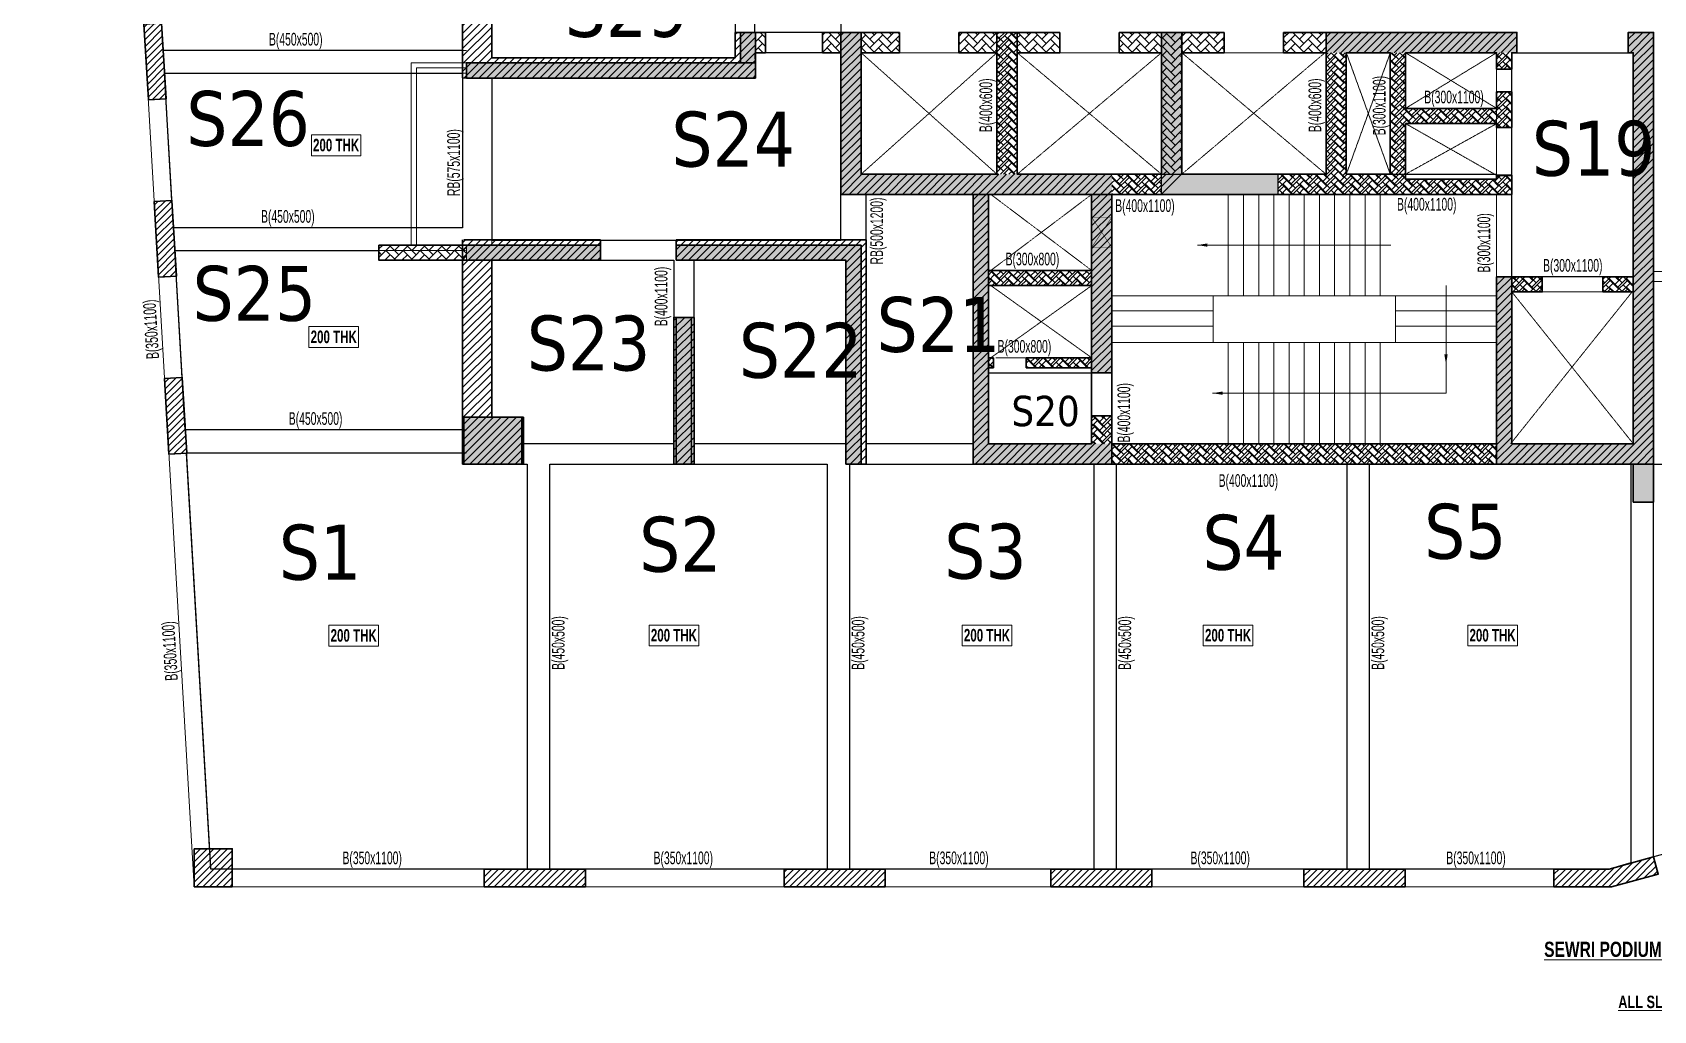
# Model space of a CAD drawing. Header units: millimetres. Extents: x 12 to 66676, y 38 to 58670.
# Drawn here: x 152 to 32175, y 312 to 19631 of the extents above; entities that cross this region are included whole.
import ezdxf

# ---------------------------------------------------------------- set-up
doc = ezdxf.new("R2010")
doc.units = ezdxf.units.MM
doc.linetypes.add('HIDDEN', pattern=[0.375, 0.25, -0.125])
for name, color, linetype, lineweight in [('A-ANNO-DIMS', 8, 'Continuous', 15), ('A-DETL-MISC', 35, 'Continuous', 15), ('A-FLOR-IDEN', 11, 'Continuous', 9), ('A-HIDD-ABVE', 8, 'HIDDEN', 20), ('G-ANNO-TEXT', 231, 'Continuous', 9), ('S-BEAM', 7, 'Continuous', 18), ('S-BEAM-IDEN', 2, 'Continuous', 9), ('S-COL HATCH', 9, 'Continuous', 0), ('S-COLS', 5, 'Continuous', 35), ('S-WALL', 4, 'Continuous', 18)]:
    doc.layers.add(name, color=color, linetype=linetype, lineweight=lineweight)
doc.layers.add('changes', color=7, linetype='Continuous')
doc.layers.add('S-CUTOUT', color=1, linetype='Continuous')
doc.styles.add('Dim.s & Anno.(Misc.)', font='ARIALN.TTF')
doc.styles.add('Swis721 LtCn BT', font='swisscl.ttf', dxfattribs={"width": 0.9, "height": 233.355162})
doc.styles.add('Swis721 LtCn BT_2', font='swisscl.ttf', dxfattribs={"height": 244.992296})
doc.styles.add('Swis721 LtCn BT_B', font='', dxfattribs={"width": 0.9, "height": 246.918336})
doc.styles.get('Swis721 LtCn BT_B').set_extended_font_data('Swis721 LtCn BT', bold=True)
doc.dimstyles.new('A-GFC-100', dxfattribs={"dimscale": 100, "dimtxt": 1.75, "dimasz": 1.5, "dimexe": 1.5, "dimexo": 0, "dimgap": 1, "dimtad": 1, "dimdsep": 46, "dimtxsty": 'Dim.s & Anno.(Misc.)', "dimblk": 'ARCHTICK', "dimcen": 0, "dimdle": 1.5, "dimclrd": 256, "dimclre": 8, "dimclrt": 6, "dimazin": 2, "dimtfac": 1, "dimtix": 1, "dimtmove": 2, "dimatfit": 3, "dimfxl": 1, "dimtolj": 1, "dimlwd": -1, "dimlwe": 9, "dimarcsym": 0})
pattern_1 = [(45, (-31699446.87, 20890861.25), (-75.1300955, 75.1300955), [])]
pattern_2 = [(45, (-31794446.86, 20734809.75), (0, 169.7056275), [360, -120]), (135, (-31794362, 20734894.6), (1e-14, 169.7056275), [360, -120])]
pattern_3 = [(45, (-31802317.5, 20729084.55), (0, 169.7056275), [360, -120]), (135, (-31802232.65, 20729169.4), (1e-14, 169.7056275), [360, -120])]
pattern_4 = [(45, (-31618808, 20746156.34), (0, 169.7056275), [360, -120]), (135, (-31618723.15, 20746241.2), (1e-14, 169.7056275), [360, -120])]
pattern_5 = [(45, (-31682274.25, 21473233.52), (-75.1300955, 75.1300955), [])]
pattern_6 = [(45, (-31235527.81, 20855355.09), (-66.29126074, 66.29126074), [])]
pattern_7 = [(45, (-31363013.31, 20884024.09), (-66.29126074, 66.29126074), [])]

# ---------------------------------------------------------------- blocks, each defined once
blk = doc.blocks.new('A$Cd226b1b4')
at = {"layer": 'S-COL HATCH', "transparency": 33554687}
h = blk.add_hatch(dxfattribs=at)
h.set_pattern_fill('ANSI31', color=256, scale=850)
h.set_pattern_definition(pattern_1)
h.paths.add_polyline_path([(5785, 7625), (5785, 8525), (5385, 8525), (5385, 8025), (575, 8025), (575, 19125), (0, 19129), (0, 7625)])
h = blk.add_hatch(dxfattribs=at)
h.set_pattern_fill('ANSI31', color=256, scale=850)
h.set_pattern_definition(pattern_1)
h.paths.add_polyline_path([(12825, 5325), (12825, 5725), (7871, 5725), (7871, 8525), (7471, 8525), (7471, 5325)])
at = {"layer": 'S-COL HATCH'}
h = blk.add_hatch(dxfattribs=at)
h.set_pattern_fill('AR-HBONE', color=256, scale=30)
h.set_pattern_definition(pattern_2)
h.paths.add_polyline_path([(10555, 5725), (10955, 5725), (10955, 8525), (10555, 8525)])
h = blk.add_hatch(dxfattribs=at)
h.set_pattern_fill('AR-HBONE', color=256, scale=30)
h.set_pattern_definition(pattern_2)
h.paths.add_polyline_path([(13805, 8525), (14205, 8525), (14205, 5725), (13805, 5725)])
at = {"layer": 'S-COL HATCH', "transparency": 33554687}
h = blk.add_hatch(dxfattribs=at)
h.set_pattern_fill('ANSI31', color=256, scale=850)
h.set_pattern_definition(pattern_1)
h.paths.add_polyline_path([(17055, 8525), (20825, 8525), (20825, 8125), (17055, 8125)])
h = blk.add_hatch(dxfattribs=at)
h.set_pattern_fill('ANSI31', color=256, scale=850)
h.set_pattern_definition(pattern_1)
h.paths.add_polyline_path([(20725, 3700), (20425, 3700), (20425, 400), (20425, 0), (23125, 0), (23525, 0), (23525, 400), (23525, 400), (23525, 8525), (23025, 8525), (23025, 8125), (23125, 8125), (23125, 400), (23125, 400), (20725, 400), (20725, 400)])
at = {"layer": 'S-COL HATCH'}
h = blk.add_hatch(dxfattribs=at)
h.set_pattern_fill('AR-HBONE', color=256, scale=30)
h.set_pattern_definition(pattern_2)
h.paths.add_polyline_path([(18325, 8125), (18625, 8125), (18625, 7025), (20425, 7025), (20425, 7350), (20725, 7350), (20725, 6648), (20425, 6648), (20425, 6725), (18625, 6725), (18625, 5625), (20425, 5625), (20425, 5703), (20725, 5703), (20725, 5325), (16105, 5325), (16105, 5725), (18325, 5725)])
h = blk.add_hatch(dxfattribs=at)
h.set_pattern_fill('AR-HBONE', color=256, scale=30)
h.set_pattern_definition(pattern_2)
h.paths.add_polyline_path([(17055, 5725), (17455, 5725), (17455, 8125), (17055, 8125)])
h = blk.add_hatch(dxfattribs=at)
h.set_pattern_fill('AR-HBONE', color=256, scale=30)
h.set_pattern_definition(pattern_2)
h.paths.add_polyline_path([(20425, 8125), (20725, 8125), (20725, 7800), (20425, 7800)])
h = blk.add_hatch(dxfattribs=at)
h.set_pattern_fill('AR-HBONE', color=256, scale=30)
h.set_pattern_definition(pattern_2)
h.paths.add_polyline_path([(13805, 5725), (12825, 5725), (12825, 5325), (13805, 5325)])
at = {"layer": 'S-COL HATCH', "transparency": 33554687}
h = blk.add_hatch(dxfattribs=at)
h.set_pattern_fill('ANSI31', color=256, scale=850)
h.set_pattern_definition(pattern_1)
edge = h.paths.add_edge_path()
edge.add_line((13805, 5325), (13805, 5725))
edge.add_line((13805, 5725), (14205, 5725))
h = blk.add_hatch(dxfattribs=at)
h.set_pattern_fill('ANSI31', color=256, scale=850)
h.set_pattern_definition(pattern_1)
h.paths.add_polyline_path([(10385, 5325), (10085, 5325), (10085, 0), (10385, 0), (12825, 0), (12825, 400), (10385, 400), (10385, 2100), (10385, 2100), (10385, 2100)])
h = blk.add_hatch(dxfattribs=at)
h.set_pattern_fill('ANSI31', color=256, scale=850)
h.set_pattern_definition(pattern_1)
h.paths.add_polyline_path([(12825, 5325), (12425, 5325), (12425, 5325), (12425, 3825), (12425, 3825), (12425, 3525), (12425, 1800), (12825, 1800)])
at = {"layer": 'S-COL HATCH'}
h = blk.add_hatch(dxfattribs=at)
h.set_pattern_fill('AR-HBONE', color=256, scale=30)
h.set_pattern_definition(pattern_2)
h.paths.add_polyline_path([(12425, 3825), (10385, 3825), (10385, 3525), (12425, 3525)])
h = blk.add_hatch(dxfattribs=at)
h.set_pattern_fill('AR-HBONE', color=256, scale=30)
h.set_pattern_definition([(45, (-31794446.86, 20682880.75), (0, 169.7056275), [360, -120]), (135, (-31794362, 20682965.6), (1e-14, 169.7056275), [360, -120])])
h.paths.add_polyline_path([(21325, 3400), (21325, 3700), (20725, 3700), (20725, 3400)])
h.paths.add_polyline_path([(23125, 3400), (23125, 3700), (22525, 3700), (22525, 3400)])
h = blk.add_hatch(dxfattribs=at)
h.set_pattern_fill('AR-HBONE', color=256, scale=30)
h.set_pattern_definition(pattern_2)
h.paths.add_polyline_path([(10485, 2100), (10385, 2100), (10385, 1900), (10485, 1900)])
h = blk.add_hatch(dxfattribs=at)
h.set_pattern_fill('AR-HBONE', color=256, scale=30)
h.set_pattern_definition(pattern_2)
h.paths.add_polyline_path([(11135, 2100), (11135, 1900), (12425, 1900), (12425, 2100)])
h = blk.add_hatch(dxfattribs=at)
h.set_pattern_fill('AR-HBONE', color=256, scale=30)
h.set_pattern_definition(pattern_2)
h.paths.add_polyline_path([(12825, 950), (12425, 950), (12425, 400), (12825, 400)])
h = blk.add_hatch(dxfattribs=at)
h.set_pattern_fill('AR-HBONE', color=256, scale=30)
h.set_pattern_definition(pattern_2)
h.paths.add_polyline_path([(12825, 400), (20425, 400), (20425, 0), (12825, 0)])
at = {"layer": 'changes', "elevation": 0}
for points in [[(13805, 5325), (13805, 5725), (14205, 5725)], [(16105, 5725), (16105, 5325)]]:
    blk.add_lwpolyline(points, dxfattribs=at)
at = {"layer": 'S-COLS'}
for p, q in [((20425, 3700), (20425, 400)), ((20725, 3700), (20725, 400)), ((12425, 1800), (12825, 1800)), ((12425, 950), (12825, 950)), ((20425, 400), (20425, 0))]:
    blk.add_line(p, q, dxfattribs=at)
at = {"layer": 'S-COLS', "elevation": 0}
for points in [[(0, 7629), (5785, 7625), (5785, 8525), (5385, 8525), (5385, 8025), (575, 8025), (575, 19125), (0, 19129)], [(17455, 5725), (18325, 5725), (18325, 8125), (17455, 8125)], [(12425, 3825), (10385, 3825), (10385, 3525), (12425, 3525)]]:
    blk.add_lwpolyline(points, close=True, dxfattribs=at)
for points in [[(17055, 8525), (20825, 8525), (20825, 8125), (20725, 8125), (20725, 7800), (20425, 7800), (20425, 8125), (19525, 8125), (18625, 8125), (18625, 7025), (20425, 7025), (20425, 7350), (20725, 7350), (20725, 6648), (20425, 6648), (20425, 6725), (18625, 6725), (18625, 5625), (19525, 5625), (20425, 5625), (20425, 5703), (20725, 5703), (20725, 5325), (18625, 5325), (18625, 5325), (7471, 5325), (7471, 8525), (7871, 8525), (7871, 5725), (10555, 5725), (10555, 8525)], [(10555, 8525), (10955, 8525)], [(10955, 8525), (10955, 5725), (13805, 5725), (13805, 8525)], [(13805, 8525), (14205, 8525)], [(14205, 8525), (14205, 5725), (17055, 5725), (17055, 8525)], [(23525, 400), (23525, 8525), (23025, 8525), (23025, 8125), (23125, 8125), (23125, 400), (20725, 400)], [(10085, 5325), (10085, 0), (10385, 0)], [(10385, 400), (10385, 5325)], [(12425, 5325), (12425, 400)], [(12425, 0), (12825, 0), (12825, 5325)], [(20725, 3400), (21325, 3400), (21325, 3700), (20425, 3700)], [(23125, 3400), (22525, 3400), (22525, 3700), (23125, 3700)], [(10485, 2100), (10385, 2100)], [(10485, 1900), (10485, 2100)], [(11135, 2100), (11135, 1900)], [(12425, 2100), (11135, 2100)], [(10385, 1900), (10485, 1900)], [(11135, 1900), (12425, 1900)], [(12425, 400), (10385, 400)], [(20425, 400), (12825, 400), (12825, 0), (23125, 0)], [(23125, 0), (23125, 0), (23525, 0), (23525, 400)], [(10385, 0), (12425, 0)]]:
    blk.add_lwpolyline(points, dxfattribs=at)
blk = doc.blocks.new('A$Cbe320e20')
at = {"layer": 'S-COL HATCH', "transparency": 33554687}
h = blk.add_hatch(color=256, dxfattribs=at)
h.dxf.hatch_style = 1
h.paths.add_polyline_path([(-2086, 2800), (-2385, 2800), (-2385, 2200), (-2086, 2200)])
at = {"layer": 'S-COL HATCH'}
h = blk.add_hatch(dxfattribs=at)
h.set_pattern_fill('AR-HBONE', color=256, scale=30)
h.set_pattern_definition(pattern_4)
h.paths.add_polyline_path([(-1885, 2400), (-1885, 2800), (-2085, 2800), (-2085, 2400)])
h = blk.add_hatch(dxfattribs=at)
h.set_pattern_fill('AR-HBONE', color=256, scale=30)
h.set_pattern_definition(pattern_4)
h.paths.add_polyline_path([(-400, 2400), (-400, 2800), (-765, 2800), (-765, 2400), (-676, 2400)])
at = {"layer": 'S-COL HATCH', "transparency": 33554687}
h = blk.add_hatch(color=256, dxfattribs=at)
h.dxf.hatch_style = 1
h.paths.add_polyline_path([(4954, -400), (4954, 0), (0, 0), (0, 2800), (-400, 2800), (-400, -400)])
at = {"layer": 'S-COL HATCH'}
h = blk.add_hatch(dxfattribs=at)
h.set_pattern_fill('AR-HBONE', color=256, scale=30)
h.set_pattern_definition(pattern_4)
h.paths.add_polyline_path([(758, 2400), (758, 2800), (0, 2800), (0, 2400)])
h = blk.add_hatch(dxfattribs=at)
h.set_pattern_fill('AR-HBONE', color=256, scale=30)
h.set_pattern_definition(pattern_4)
h.paths.add_polyline_path([(2684, 2800), (1928, 2800), (1928, 2400), (2684, 2400)])
h = blk.add_hatch(dxfattribs=at)
h.set_pattern_fill('AR-HBONE', color=256, scale=30)
h.set_pattern_definition(pattern_3)
h.paths.add_polyline_path([(2684, 0), (3084, 0), (3084, 2800), (2684, 2800)])
h = blk.add_hatch(dxfattribs=at)
h.set_pattern_fill('AR-HBONE', color=256, scale=30)
h.set_pattern_definition(pattern_4)
h.paths.add_polyline_path([(3925, 2800), (3084, 2800), (3084, 2400), (3925, 2400)])
h = blk.add_hatch(dxfattribs=at)
h.set_pattern_fill('AR-HBONE', color=256, scale=30)
h.set_pattern_definition(pattern_4)
h.paths.add_polyline_path([(5935, 2400), (5935, 2800), (5095, 2800), (5095, 2400)])
at = {"layer": 'S-COL HATCH', "transparency": 33554687}
h = blk.add_hatch(color=256, dxfattribs=at)
h.dxf.hatch_style = 1
h.paths.add_polyline_path([(5934, 2800), (6334, 2800), (6334, 0), (5934, 0)])
at = {"layer": 'S-COL HATCH'}
h = blk.add_hatch(dxfattribs=at)
h.set_pattern_fill('AR-HBONE', color=256, scale=30)
h.set_pattern_definition(pattern_4)
h.paths.add_polyline_path([(7175, 2400), (7175, 2800), (6335, 2800), (6335, 2400)])
h = blk.add_hatch(dxfattribs=at)
h.set_pattern_fill('AR-HBONE', color=256, scale=30)
h.set_pattern_definition(pattern_4)
h.paths.add_polyline_path([(9185, 2400), (9185, 2800), (8345, 2800), (8345, 2400), (8675, 2400)])
at = {"layer": 'S-COL HATCH', "transparency": 33554687}
h = blk.add_hatch(color=256, dxfattribs=at)
h.dxf.hatch_style = 1
h.paths.add_polyline_path([(9184, 2800), (12954, 2800), (12954, 2400), (9184, 2400)])
h = blk.add_hatch(color=256, dxfattribs=at)
h.dxf.hatch_style = 1
h.paths.add_polyline_path([(12854, -2025), (12554, -2025), (12554, -5325), (12554, -5725), (15254, -5725), (15254, -6475), (15654, -6475), (15654, -5325), (15654, -5325), (15654, 2800), (15154, 2800), (15154, 2400), (15254, 2400), (15254, -5325), (15254, -5325), (12854, -5325), (12854, -5325)])
at = {"layer": 'S-COL HATCH'}
h = blk.add_hatch(dxfattribs=at)
h.set_pattern_fill('AR-HBONE', color=256, scale=30)
h.set_pattern_definition(pattern_3)
h.paths.add_polyline_path([(10454, 2400), (10754, 2400), (10754, 1300), (12554, 1300), (12554, 1625), (12854, 1625), (12854, 922), (12554, 922), (12554, 1000), (10754, 1000), (10754, -100), (12554, -100), (12554, -23), (12854, -23), (12854, -400), (8234, -400), (8234, 0), (10454, 0)])
h = blk.add_hatch(dxfattribs=at)
h.set_pattern_fill('AR-HBONE', color=256, scale=30)
h.set_pattern_definition(pattern_3)
h.paths.add_polyline_path([(9184, 0), (9584, 0), (9584, 2400), (9184, 2400)])
h = blk.add_hatch(dxfattribs=at)
h.set_pattern_fill('AR-HBONE', color=256, scale=30)
h.set_pattern_definition(pattern_3)
h.paths.add_polyline_path([(12554, 2400), (12854, 2400), (12854, 2075), (12554, 2075)])
at = {"layer": 'S-COL HATCH', "transparency": 33554687}
h = blk.add_hatch(color=256, dxfattribs=at)
h.dxf.hatch_style = 1
h.paths.add_polyline_path([(-7796, 2200), (-7796, 1900), (-2086, 1900), (-2086, 2200)])
at = {"layer": 'S-COL HATCH'}
h = blk.add_hatch(dxfattribs=at)
h.set_pattern_fill('AR-HBONE', color=256, scale=30)
h.set_pattern_definition(pattern_3)
h.paths.add_polyline_path([(5934, 0), (4954, 0), (4954, -400), (5934, -400)])
at = {"layer": 'S-COL HATCH', "transparency": 33554687}
h = blk.add_hatch(color=256, dxfattribs=at)
h.dxf.hatch_style = 1
h.paths.add_polyline_path([(5934, 0), (8234, 0), (8234, -400), (5934, -400)])
h = blk.add_hatch(color=256, dxfattribs=at)
h.dxf.hatch_style = 1
h.paths.add_polyline_path([(2514, -400), (2214, -400), (2214, -5725), (2514, -5725), (4954, -5725), (4954, -5325), (2514, -5325), (2514, -3625), (2514, -3625), (2514, -3625)])
h = blk.add_hatch(color=256, dxfattribs=at)
h.dxf.hatch_style = 1
h.paths.add_polyline_path([(4954, -400), (4554, -400), (4554, -400), (4554, -1900), (4554, -1900), (4554, -2200), (4554, -3925), (4954, -3925)])
at = {"layer": 'S-COL HATCH'}
h = blk.add_hatch(dxfattribs=at)
h.set_pattern_fill('AR-HBONE', color=256, scale=30)
h.set_pattern_definition(pattern_3)
h.paths.add_polyline_path([(-7796, -1400), (-9525, -1400), (-9525, -1700), (-7796, -1700)])
at = {"layer": 'S-COL HATCH', "transparency": 33554687}
h = blk.add_hatch(dxfattribs=at)
h.set_pattern_fill('ANSI31', color=256, scale=850)
h.set_pattern_definition(pattern_5)
h.paths.add_polyline_path([(-5150, -1299), (-7296, -1299), (-7296, -1303), (-7871, -1303), (-7871, -4800), (-7296, -4800), (-7296, -1699), (-5150, -1699)])
h = blk.add_hatch(color=256, dxfattribs=at)
h.dxf.hatch_style = 1
h.paths.add_polyline_path([(-5150, -1400), (-7796, -1400), (-7796, -1700), (-5150, -1700)])
h = blk.add_hatch(dxfattribs=at)
h.set_pattern_fill('ANSI31', color=256, scale=850)
h.set_pattern_definition(pattern_5)
h.paths.add_polyline_path([(100, -1299), (-3650, -1299), (-3650, -1699), (-300, -1699), (-300, -5724), (100, -5724)])
h = blk.add_hatch(color=256, dxfattribs=at)
h.dxf.hatch_style = 1
h.paths.add_polyline_path([(0, -1400), (-3650, -1400), (-3650, -1700), (-300, -1700), (-300, -5725), (0, -5725)])
at = {"layer": 'S-COL HATCH'}
h = blk.add_hatch(dxfattribs=at)
h.set_pattern_fill('AR-HBONE', color=256, scale=30)
h.set_pattern_definition(pattern_3)
h.paths.add_polyline_path([(2514, -1900), (2514, -2200), (4554, -2200), (4554, -1900)])
h = blk.add_hatch(dxfattribs=at)
h.set_pattern_fill('AR-HBONE', color=256, scale=30)
h.set_pattern_definition([(45, (-31802317.5, 20677155.55), (0, 169.7056275), [360, -120]), (135, (-31802232.65, 20677240.4), (1e-14, 169.7056275), [360, -120])])
h.paths.add_polyline_path([(13454, -2025), (12854, -2025), (12854, -2325), (13454, -2325)])
h.paths.add_polyline_path([(15254, -2025), (14654, -2025), (14654, -2325), (15254, -2325)])
at = {"layer": 'S-COL HATCH', "transparency": 33554687}
h = blk.add_hatch(dxfattribs=at)
h.set_pattern_fill('ANSI31', color=256, scale=850)
h.set_pattern_definition(pattern_5)
h.paths.add_polyline_path([(-3300, -2827), (-3696, -2827), (-3696, -5724), (-3300, -5724)])
h = blk.add_hatch(color=256, dxfattribs=at)
h.dxf.hatch_style = 1
h.paths.add_polyline_path([(-3350, -2827), (-3650, -2827), (-3650, -5725), (-3350, -5725)])
at = {"layer": 'S-COL HATCH'}
h = blk.add_hatch(dxfattribs=at)
h.set_pattern_fill('AR-HBONE', color=256, scale=30)
h.set_pattern_definition(pattern_3)
h.paths.add_polyline_path([(2614, -3625), (2514, -3625), (2514, -3825), (2614, -3825)])
h = blk.add_hatch(dxfattribs=at)
h.set_pattern_fill('AR-HBONE', color=256, scale=30)
h.set_pattern_definition(pattern_3)
h.paths.add_polyline_path([(3264, -3625), (3264, -3825), (4554, -3825), (4554, -3625)])
at = {"layer": 'S-COL HATCH', "transparency": 33554687}
h = blk.add_hatch(dxfattribs=at)
h.set_pattern_fill('ANSI31', color=256, scale=850)
h.set_pattern_definition(pattern_5)
h.paths.add_polyline_path([(-7871, -4800), (-7871, -5724), (-6671, -5724), (-6671, -4800)])
h = blk.add_hatch(color=256, dxfattribs=at)
h.dxf.hatch_style = 1
h.paths.add_polyline_path([(-6700, -4800), (-7850, -4800), (-7850, -5725), (-6700, -5725)])
at = {"layer": 'S-COL HATCH'}
h = blk.add_hatch(dxfattribs=at)
h.set_pattern_fill('AR-HBONE', color=256, scale=30)
h.set_pattern_definition(pattern_3)
h.paths.add_polyline_path([(4954, -4775), (4554, -4775), (4554, -5325), (4954, -5325)])
h = blk.add_hatch(dxfattribs=at)
h.set_pattern_fill('AR-HBONE', color=256, scale=30)
h.set_pattern_definition(pattern_3)
h.paths.add_polyline_path([(4954, -5325), (12554, -5325), (12554, -5725), (4954, -5725)])
at = {"layer": 'changes'}
blk.add_lwpolyline([(5934, 0), (8234, 0), (8234, -400), (5934, -400)], close=True, dxfattribs=at)
at = {"layer": 'S-COL HATCH', "transparency": 33554687}
blk.add_line((-7796, -1400), (-7796, -1700), dxfattribs=at)
at = {"layer": 'S-COLS'}
for p, q in [((-1885, 2800), (-2086, 2800)), ((-1885, 2400), (-1885, 2800)), ((-765, 2800), (-765, 2400)), ((-765, 2800), (-400, 2800)), ((0, 2800), (758, 2800)), ((758, 2400), (758, 2800)), ((1928, 2800), (1928, 2400)), ((1928, 2800), (2684, 2800)), ((3084, 2800), (3925, 2800)), ((3925, 2400), (3925, 2800)), ((5095, 2800), (5095, 2400)), ((5095, 2800), (7175, 2800)), ((7175, 2400), (7175, 2800)), ((8345, 2800), (8345, 2400)), ((8345, 2800), (9184, 2800)), ((-1885, 2400), (-2086, 2400)), ((-765, 2400), (-400, 2400)), ((758, 2400), (0, 2400)), ((1928, 2400), (2684, 2400)), ((3084, 2400), (3925, 2400)), ((5095, 2400), (5934, 2400)), ((6334, 2400), (7175, 2400)), ((8345, 2400), (9184, 2400)), ((-5150, -1299), (-5150, -1699)), ((-3650, -1299), (-3650, -1699)), ((0, -1400), (-3650, -1400)), ((-3650, -1400), (-3650, -1700)), ((0, -1400), (0, -5725)), ((-3650, -1700), (-300, -1700)), ((-300, -1700), (-300, -5725)), ((12554, -2025), (12554, -5325)), ((12854, -2025), (12854, -5325)), ((4554, -3925), (4954, -3925)), ((4554, -4775), (4954, -4775)), ((12554, -5325), (12554, -5725)), ((-3700, -5724), (-3300, -5724)), ((-300, -5724), (100, -5724)), ((0, -5725), (-300, -5725))]:
    blk.add_line(p, q, dxfattribs=at)
at = {"layer": 'S-COLS', "color": 5}
blk.add_lwpolyline([(-2385, 2800), (-2086, 2800), (-2086, 2200), (-2385, 2200)], close=True, dxfattribs=at)
at = {"layer": 'S-COLS'}
for points in [[(9184, 2800), (12954, 2800), (12954, 2400), (12854, 2400), (12854, 2075), (12554, 2075), (12554, 2400), (11654, 2400), (10754, 2400), (10754, 1300), (12554, 1300), (12554, 1625), (12854, 1625), (12854, 922), (12554, 922), (12554, 1000), (10754, 1000), (10754, -100), (11654, -100), (12554, -100), (12554, -23), (12854, -23), (12854, -400), (10754, -400), (10754, -400), (-400, -400), (-400, 2800), (0, 2800), (0, 0), (2684, 0), (2684, 2800)], [(2684, 2800), (3084, 2800)], [(3084, 2800), (3084, 0), (5934, 0), (5934, 2800)], [(5934, 2800), (6334, 2800)], [(6334, 2800), (6334, 0), (9184, 0), (9184, 2800)], [(15654, -5325), (15654, 2800), (15154, 2800), (15154, 2400), (15254, 2400), (15254, -5325), (12854, -5325)], [(2214, -400), (2214, -5725), (2514, -5725)], [(2514, -5325), (2514, -400)], [(4554, -400), (4554, -5325)], [(4554, -5725), (4954, -5725), (4954, -400)], [(-7871, -1299), (-7871, -4800), (-7296, -4800), (-7296, -1699), (-5150, -1699)], [(-5150, -1299), (-7846, -1299)], [(100, -5724), (100, -1299), (-3650, -1299)], [(-3650, -1699), (-300, -1699), (-300, -5724)], [(12854, -2325), (13454, -2325), (13454, -2025), (12554, -2025)], [(15254, -2325), (14654, -2325), (14654, -2025), (15254, -2025)], [(-3300, -5724), (-3300, -2827), (-3700, -2827), (-3700, -5724)], [(2614, -3625), (2514, -3625)], [(2514, -3825), (2614, -3825)], [(2614, -3825), (2614, -3625)], [(3264, -3625), (3264, -3825)], [(4554, -3625), (3264, -3625)], [(3264, -3825), (4554, -3825)], [(4554, -5325), (2514, -5325)], [(12554, -5325), (4954, -5325), (4954, -5725), (15254, -5725)], [(15254, -5725), (15254, -6475), (15654, -6475), (15654, -5325)], [(2514, -5725), (4554, -5725)]]:
    blk.add_lwpolyline(points, dxfattribs=at)
for points in [[(9584, 0), (10454, 0), (10454, 2400), (9584, 2400)], [(-7796, 1900), (-2086, 1900), (-2086, 2200), (-7796, 2200)], [(4554, -1900), (2514, -1900), (2514, -2200), (4554, -2200)], [(-7850, -5725), (-6700, -5725), (-6700, -4800), (-7850, -4800)]]:
    blk.add_lwpolyline(points, close=True, dxfattribs=at)
at = {"layer": 'S-COLS', "elevation": 0}
for points in [[(-9525, -1400), (-5150, -1400), (-5150, -1700), (-9525, -1700)], [(-3650, -2827), (-3350, -2827), (-3350, -5725), (-3650, -5725)], [(-7871, -5724), (-6671, -5724), (-6671, -4800), (-7871, -4800)]]:
    blk.add_lwpolyline(points, close=True, dxfattribs=at)
at = {"layer": 'S-CUTOUT', "const_width": 10, "elevation": 0}
blk.add_lwpolyline([(4954, -849), (4954, -1449), (4554, -1449), (4554, -849)], close=True, dxfattribs=at)
for points in [[(4954, -849), (4554, -1449)], [(4954, -1449), (4554, -849)]]:
    blk.add_lwpolyline(points, dxfattribs=at)
at = {"layer": 'S-WALL', "color": 7}
for p, q in [((-8885, 2200), (-7795, 2200)), ((-8885, -1400), (-8885, 2200)), ((-7795, 2100), (-8785, 2100)), ((-8785, 2100), (-8785, -1400))]:
    blk.add_line(p, q, dxfattribs=at)
blk = doc.blocks.new('_ARCHTICK')
at = {"color": 0, "linetype": 'ByBlock', "const_width": 0.15}
blk.add_lwpolyline([(-0.5, -0.5), (0.5, 0.5)], dxfattribs=at)
blk = doc.blocks.new('A$Cd8a5d3b5')
at = {"layer": 'S-COL HATCH', "transparency": 33554687}
h = blk.add_hatch(dxfattribs=at)
h.set_pattern_fill('ANSI31', color=256, scale=750)
h.set_pattern_definition(pattern_6)
h.paths.add_polyline_path([(-14166, 2964), (-14079, 1466), (-13730, 1486), (-13817, 2984)])
h = blk.add_hatch(dxfattribs=at)
h.set_pattern_fill('ANSI31', color=256, scale=750)
h.set_pattern_definition(pattern_6)
h.paths.add_polyline_path([(-13962, -536), (-13875, -2034), (-13525, -2014), (-13613, -516)])
h = blk.add_hatch(dxfattribs=at)
h.set_pattern_fill('ANSI31', color=256, scale=750)
h.set_pattern_definition(pattern_6)
h.paths.add_polyline_path([(-13758, -4034), (-13671, -5531), (-13321, -5511), (-13409, -4014)])
h = blk.add_hatch(dxfattribs=at)
h.set_pattern_fill('ANSI31', color=256, scale=750)
h.set_pattern_definition([(45, (-31802314.81, 20884024.09), (-66.29126074, 66.29126074), [])])
h.paths.add_polyline_path([(-12423, -14074), (-12423, -13324), (-13173, -13324), (-13173, -14074)])
h = blk.add_hatch(dxfattribs=at)
h.set_pattern_fill('ANSI31', color=256, scale=750)
h.set_pattern_definition(pattern_7)
h.paths.add_polyline_path([(-5446, -14074), (-5446, -13724), (-7446, -13724), (-7446, -14074)])
h = blk.add_hatch(dxfattribs=at)
h.set_pattern_fill('ANSI31', color=256, scale=750)
h.set_pattern_definition(pattern_7)
h.paths.add_polyline_path([(478, -14074), (478, -13724), (-1522, -13724), (-1522, -14074)])
h = blk.add_hatch(dxfattribs=at)
h.set_pattern_fill('ANSI31', color=256, scale=750)
h.set_pattern_definition(pattern_7)
h.paths.add_polyline_path([(5745, -14074), (5745, -13724), (3745, -13724), (3745, -14074)])
h = blk.add_hatch(dxfattribs=at)
h.set_pattern_fill('ANSI31', color=256, scale=750)
h.set_pattern_definition(pattern_7)
h.paths.add_polyline_path([(10745, -14074), (10745, -13724), (8745, -13724), (8745, -14074)])
h = blk.add_hatch(dxfattribs=at)
h.set_pattern_fill('ANSI31', color=256, scale=750)
h.set_pattern_definition(pattern_7)
h.paths.add_polyline_path([(15747, -13822), (15654, -13485), (14779, -13724), (13686, -13724), (13686, -14074), (14825, -14074)])
at = {"layer": 'S-COLS', "elevation": 0}
for points in [[(-14166, 2964), (-13817, 2984), (-13730, 1486), (-14079, 1466)], [(-13962, -536), (-13613, -516), (-13525, -2014), (-13875, -2034)], [(-13758, -4034), (-13409, -4014), (-13321, -5511), (-13671, -5531)], [(-13173, -13324), (-12423, -13324), (-12423, -14074), (-13173, -14074)], [(-7446, -13724), (-5446, -13724), (-5446, -14074), (-7446, -14074)], [(-1522, -13724), (478, -13724), (478, -14074), (-1522, -14074)], [(3745, -13724), (5745, -13724), (5745, -14074), (3745, -14074)], [(8745, -13724), (10745, -13724), (10745, -14074), (8745, -14074)]]:
    blk.add_lwpolyline(points, close=True, dxfattribs=at)
blk.add_lwpolyline([(13686, -13724), (14779, -13724), (15654, -13485), (15747, -13822), (14825, -14074), (13686, -14074), (13686, -13724)], dxfattribs=at)
blk = doc.blocks.new('A$C40398dd4')
at = {"layer": 'A-ANNO-DIMS', "ltscale": 500, "elevation": 0}
blk.add_lwpolyline([(5810, 1000), (6600, 1000), (6600, 1565)], dxfattribs=at)
at = {"layer": 'A-DETL-MISC'}
for p, q in [((2300, 4925), (2300, 2925)), ((2600, 4925), (2600, 2925)), ((2900, 4925), (2900, 2925)), ((3200, 4925), (3200, 2925)), ((3500, 4925), (3500, 2925)), ((3800, 4925), (3800, 2925)), ((4100, 4925), (4100, 2925)), ((4400, 4925), (4400, 2925)), ((4700, 4925), (4700, 2925)), ((5000, 4925), (5000, 2925)), ((5300, 4925), (5300, 2925)), ((2300, 0), (2300, 2000)), ((2600, 0), (2600, 2000)), ((2900, 0), (2900, 2000)), ((3200, 0), (3200, 2000)), ((3500, 0), (3500, 2000)), ((3800, 0), (3800, 2000)), ((4100, 0), (4100, 2000)), ((4400, 0), (4400, 2000)), ((4700, 0), (4700, 2000)), ((5000, 0), (5000, 2000)), ((5300, 0), (5300, 2000))]:
    blk.add_line(p, q, dxfattribs=at)
for points in [[(2000, 2925), (0, 2925)], [(5600, 2925), (7600, 2925)], [(2000, 2625), (0, 2625)], [(5600, 2625), (7600, 2625)], [(2000, 2325), (0, 2325)], [(5600, 2325), (7600, 2325)]]:
    blk.add_lwpolyline(points, dxfattribs=at)
blk.add_lwpolyline([(5600, 2925), (5600, 2000), (2000, 2000), (2000, 2925)], close=True, dxfattribs=at)
at = {"layer": 'A-DETL-MISC', "elevation": 0}
for points in [[(2000, 2000), (0, 2000)], [(5600, 2000), (7600, 2000)]]:
    blk.add_lwpolyline(points, dxfattribs=at)
at = {"layer": 'A-ANNO-DIMS', "ltscale": 500}
for points in [[(1688, 3925), (5510, 3925)], [(6600, 1565), (6600, 3126)], [(1988, 1000), (5810, 1000)]]:
    blk.add_leader(points, dimstyle='A-GFC-100', override={"dimasz": 2, "dimtad": 0, "dimfxl": 0.18, "dimarcsym": 1}, dxfattribs=at)

msp = doc.modelspace()

# ---------------------------------------------------------------- linework, layer by layer
at = {"layer": 'A-FLOR-IDEN', "color": 8, "elevation": 0, "flags": 128}
for points in [[(6640, 17608), (6640, 17196), (5662, 17196), (5662, 17608)], [(6593, 13820), (6593, 13408), (5615, 13408), (5615, 13820)], [(6986, 7923), (6986, 7511), (6009, 7511), (6009, 7923)], [(13313, 7927), (13313, 7515), (12336, 7515), (12336, 7927)], [(19496, 7927), (19496, 7515), (18519, 7515), (18519, 7927)], [(24259, 7927), (24259, 7515), (23281, 7515), (23281, 7927)], [(29484, 7927), (29484, 7515), (28506, 7515), (28506, 7927)]]:
    msp.add_lwpolyline(points, close=True, dxfattribs=at)
at = {"layer": 'A-HIDD-ABVE', "linetype": 'HIDDEN'}
for p, q in [((16521, 19231, 0), (19205, 16831, 0)), ((16521, 16831, 0), (19205, 19231, 0)), ((19605, 19231, 0), (22455, 16831, 0)), ((19605, 16831, 0), (22455, 19231, 0)), ((22855, 19231, 0), (25705, 16831, 0)), ((22855, 16831, 0), (25685, 19231, 0)), ((26105, 19231, 0), (26975, 16831, 0)), ((26105, 16831, 0), (26975, 19231, 0)), ((27275, 19231, 0), (29075, 18131, 0)), ((27275, 18131, 0), (29075, 19231, 0)), ((27275, 16831, 0), (29075, 17831, 0)), ((27275, 17831, 0), (29075, 16808, 0)), ((19085, 16431, 0), (21075, 14931, 0)), ((19085, 14931, 0), (21075, 16431, 0)), ((19085, 14631, 0), (21075, 13206, 0)), ((19085, 13206, 0), (21075, 14631, 0)), ((31751, 14506, 0), (29351, 11506, 0)), ((29375, 14506, 0), (31775, 11506, 0))]:
    msp.add_line(p, q, dxfattribs=at)
at = {"layer": 'changes'}
msp.add_line((26975, 16831, 0), (29075, 16831, 0), dxfattribs=at)
at = {"layer": 'changes', "color": 1, "elevation": 0}
for points in [[(2557, 22324), (8650, 22324), (8650, 19274), (2735, 19274), (2557, 22324)], [(9225, 18731), (9225, 15531), (16121, 15531), (16121, 19231), (14425, 19231), (14435, 18731), (9225, 18731)], [(2762, 18824), (8650, 18824), (8650, 15774), (2940, 15774), (2908, 16315), (2761, 18824)], [(2966, 15324), (6996, 15324), (6996, 15131), (8650, 15131), (8650, 11781), (3172, 11781), (2966, 15324)]]:
    msp.add_lwpolyline(points, dxfattribs=at)
for points in [[(9225, 21631), (14035, 21631), (14035, 19131), (9225, 19131)], [(14425, 21631), (16121, 21631), (16121, 19631), (14425, 19631)], [(29375, 19231), (31775, 19231), (31775, 14805), (29375, 14805)], [(16621, 16431), (18735, 16431), (18735, 11506), (16621, 11506)], [(12821, 15131), (12821, 11506), (9850, 11506), (9850, 12031), (9225, 12031), (9225, 15131)], [(13221, 15131), (16221, 15131), (16221, 11506), (13221, 11506)], [(19035, 12906), (21075, 12906), (21075, 11506), (19035, 11506)], [(3199, 11320), (8650, 11331), (8650, 11106), (9925, 11106), (9925, 3107), (4098, 3107), (3678, 3107)], [(10375, 11106), (15849, 11106), (15849, 3107), (10375, 3107)], [(16299, 11106), (21116, 11106), (21116, 3107), (16299, 3107)], [(21566, 11105), (26116, 11105), (26116, 3107), (21566, 3107)], [(26566, 11105), (31725, 11106), (31725, 3230), (31299, 3107), (26566, 3107)], [(32175, 11106), (38375, 11106), (38375, 4959), (32175, 3347)]]:
    msp.add_lwpolyline(points, close=True, dxfattribs=at)
at = {"layer": 'S-BEAM'}
for p, q in [((2384, 19274, 0), (2385, 19274, 0)), ((16521, 19231, 0), (19205, 19231, 0)), ((19605, 19231, 0), (22455, 19231, 0)), ((22855, 19231, 0), (25705, 19231, 0)), ((29075, 16809, 0), (29075, 19231, 0)), ((29975, 14506, 0), (31175, 14506, 0)), ((19185, 13206, 0), (19835, 13206, 0)), ((2822, 11781, 0), (2822, 11781, 0)), ((4098, 2757, 0), (9075, 2757, 0)), ((14999, 2757, 0), (11075, 2757, 0)), ((16999, 2757, 0), (20266, 2757, 0)), ((25266, 2757, 0), (22266, 2757, 0)), ((27266, 2757, 0), (30207, 2757, 0))]:
    msp.add_line(p, q, dxfattribs=at)
at = {"layer": 'S-BEAM', "linetype": 'HIDDEN'}
for p, q in [((2735, 19274, 0), (8725, 19274, 0)), ((14425, 19231, 0), (16121, 19231, 0)), ((29375, 16809, 0), (29375, 19231, 0)), ((29475, 19231, 0), (31675, 19231, 0)), ((2762, 18824, 0), (8711, 18824, 0)), ((8650, 15774, 0), (8650, 18731, 0)), ((9225, 15431, 0), (9225, 18731, 0)), ((16121, 15531, 0), (16121, 16431, 0)), ((29075, 14806, 0), (29075, 16431, 0)), ((29375, 14806, 0), (29375, 16431, 0)), ((2940, 15774, 0), (8650, 15774, 0)), ((2966, 15324, 0), (8711, 15324, 0)), ((12821, 14004, 0), (12821, 15131, 0)), ((13221, 14004, 0), (13221, 15131, 0)), ((29975, 14806, 0), (31175, 14806, 0)), ((35275, 14911, 0), (32175, 14911, 0)), ((38375, 14711, 0), (32175, 14711, 0)), ((19085, 12906, 0), (21075, 12906, 0)), ((8725, 11781), (3173, 11781, 0)), ((8725, 11331), (3199, 11331, 0)), ((9925, 11106, 0), (9925, 3107, 0)), ((10375, 11106, 0), (10375, 3107, 0)), ((15849, 11106, 0), (15849, 3107, 0)), ((16299, 11106, 0), (16299, 3107, 0)), ((21116, 11106), (21116, 3107, 0)), ((21566, 11106), (21566, 3106, 0)), ((26116, 11106), (26116, 3107, 0)), ((26566, 11106), (26566, 3106, 0)), ((31725, 11106, 0), (31725, 3230)), ((4098, 3107, 0), (9075, 3107, 0)), ((14999, 3107, 0), (11075, 3107, 0)), ((16999, 3107, 0), (20266, 3107, 0)), ((25266, 3107, 0), (22266, 3107, 0)), ((27266, 3107, 0), (30207, 3107, 0))]:
    msp.add_line(p, q, dxfattribs=at)
at = {"layer": 'S-BEAM', "linetype": 'ByBlock'}
msp.add_line((16621, 15531, 0), (16621, 16431, 0), dxfattribs=at)
at = {"layer": 'S-BEAM', "ltscale": 250000, "elevation": 0}
msp.add_lwpolyline([(14337, 57809, 0.088522), (152, 57532), (3348, 2757)], format="xyb", dxfattribs=at)
at = {"layer": 'S-BEAM', "elevation": 0}
msp.add_lwpolyline([(2557, 22324), (2735, 19274)], dxfattribs=at)
at = {"layer": 'S-BEAM', "linetype": 'HIDDEN', "elevation": 0}
for points in [[(2761, 18824), (2939, 15774)], [(2965, 15324), (3172, 11781)], [(3198, 11331), (3678, 3107)], [(3699, 2757), (3699, 2756)], [(4211, 2756), (4211, 2750)]]:
    msp.add_lwpolyline(points, dxfattribs=at)

# ---------------------------------------------------------------- block references
at = {"layer": 'changes'}
msp.add_blockref('A$Cd226b1b4', (8650, 11106), dxfattribs=at)
at = {"layer": 'S-BEAM-IDEN'}
msp.add_blockref('A$C40398dd4', (21475, 11506, 0), dxfattribs=at)
at = {"layer": 'S-COL HATCH'}
msp.add_blockref('A$Cd8a5d3b5', (16521, 16831, 0), dxfattribs=at)
at = {"layer": 'S-COLS'}
msp.add_blockref('A$Cbe320e20', (16521, 16831, 0), dxfattribs=at)

# ---------------------------------------------------------------- texts
at = {"layer": 'A-FLOR-IDEN', "color": 1, "char_height": 246.9, "width": 1155, "attachment_point": 2, "line_spacing_factor": 0.964267, "style": 'Swis721 LtCn BT_B'}
for insert in [(6151, 17530, 0), (6104, 13742, 0), (6498, 7845, 0), (12824, 7849, 0), (19008, 7849, 0), (23770, 7849, 0), (28995, 7849, 0)]:
    msp.add_mtext('200 THK', dxfattribs=dict(at, insert=insert))
at = {"layer": 'changes', "attachment_point": 1, "style": 'Dim.s & Anno.(Misc.)'}
for s, insert, char_height in [('{\\fTahoma|b0|i0|c0|p34;S29}', (10671, 20629), 1084.7), ('{\\fTahoma|b0|i0|c0|p34;S26}', (3193, 18475), 1084.7), ('{\\fTahoma|b0|i0|c0|p34;S24}', (12775, 18067), 1084.7), ('{\\fTahoma|b0|i0|c0|p34;S19}', (29771, 17886), 1084.7), ('{\\fTahoma|b0|i0|c0|p34;S25}', (3316, 15021), 1084.7), ('{\\fTahoma|b0|i0|c0|p34;S21}', (16829, 14407), 1084.7), ('{\\fTahoma|b0|i0|c0|p34;S23}', (9919, 14039), 1084.7), ('{\\fTahoma|b0|i0|c0|p34;S22}', (14108, 13896), 1084.7), ('{\\fTahoma|b0|i0|c0|p34;S20}', (19490, 12455, 0), 600), ('{\\fTahoma|b0|i0|c0|p34;S5}', (27643, 10321), 1084.7), ('{\\fTahoma|b0|i0|c0|p34;S1}', (5020, 9908), 1084.7), ('{\\fTahoma|b0|i0|c0|p34;S2}', (12137, 10065), 1084.7), ('{\\fTahoma|b0|i0|c0|p34;S3}', (18165, 9928), 1084.7), ('{\\fTahoma|b0|i0|c0|p34;S4}', (23263, 10104), 1084.7)]:
    msp.add_mtext_dynamic_manual_height_columns(s, width=6038.66, gutter_width=5424, heights=[1159], dxfattribs=dict(at, insert=insert, char_height=char_height))
at = {"layer": 'G-ANNO-TEXT', "color": 6, "insert": (30014, 1672), "char_height": 300, "width": 6923.66, "attachment_point": 1, "line_spacing_factor": 0.971848, "style": 'Swis721 LtCn BT_2'}
msp.add_mtext('{\\fSwis721 LtCn BT|b1|i0|c0|p34;\\LSEWRI PODIUM FLOOR - 9TH FRAMING PLAN }', dxfattribs=at)
at = {"layer": 'G-ANNO-TEXT', "color": 1, "insert": (31478, 606), "char_height": 244.99, "width": 3728.69, "attachment_point": 1, "line_spacing_factor": 0.971848, "style": 'Swis721 LtCn BT_2'}
msp.add_mtext('{\\fSwis721 LtCn BT|b1|i0|c0|p34;\\LALL SLABS ARE 200 THK U.O.N}', dxfattribs=at)
at = {"layer": 'S-BEAM-IDEN', "style": 'Swis721 LtCn BT', "width": 0.8}
for s, rotation, p in [('B(450x500)', 360, (4824, 19373, 0)), ('B(400x600)', 90, (19110, 17662, 0)), ('B(400x600)', 90, (25610, 17662, 0)), ('B(300x1100)', 90, (26880, 17599, 0)), ('B(300x1100)', 360, (27646, 18231, 0)), ('RB(575x1100)', 90, (8596, 16399, 0)), ('RB(500x1200)', 90, (16954, 15048)), ('B(400x1100)', 360, (21541, 16085)), ('B(400x1100)', 360, (27107, 16113)), ('B(450x500)', 360, (4668, 15873, 0)), ('B(300x1100)', 90, (28948, 14887, 0)), ('B(300x800)', 360, (19376, 15031, 0)), ('B(300x1100)', 360, (29992, 14906, 0)), ('B(400x1100)', 90, (12695, 13829)), ('B(350x1100)', 93.6044, (2656, 13189, 0)), ('B(300x800)', 360, (19218, 13306, 0)), ('B(400x1100)', 90, (21836, 11532)), ('B(450x500)', 360, (5216, 11881, 0)), ('B(400x1100)', 360, (23584, 10656)), ('B(450x500)', 90, (10663, 7042, 0)), ('B(450x500)', 90, (16587, 7042, 0)), ('B(450x500)', 90, (21854, 7042, 0)), ('B(450x500)', 90, (26854, 7042, 0)), ('B(350x1100)', 93.6044, (3026, 6835, 0)), ('B(350x1100)', 360, (6277, 3203)), ('B(350x1100)', 360, (12422, 3203)), ('B(350x1100)', 360, (17867, 3203)), ('B(350x1100)', 360, (23028, 3203)), ('B(350x1100)', 360, (28081, 3203))]:
    msp.add_text(s, height=250, rotation=rotation, dxfattribs=at).set_placement(p)

doc.saveas('drawing.dxf')
